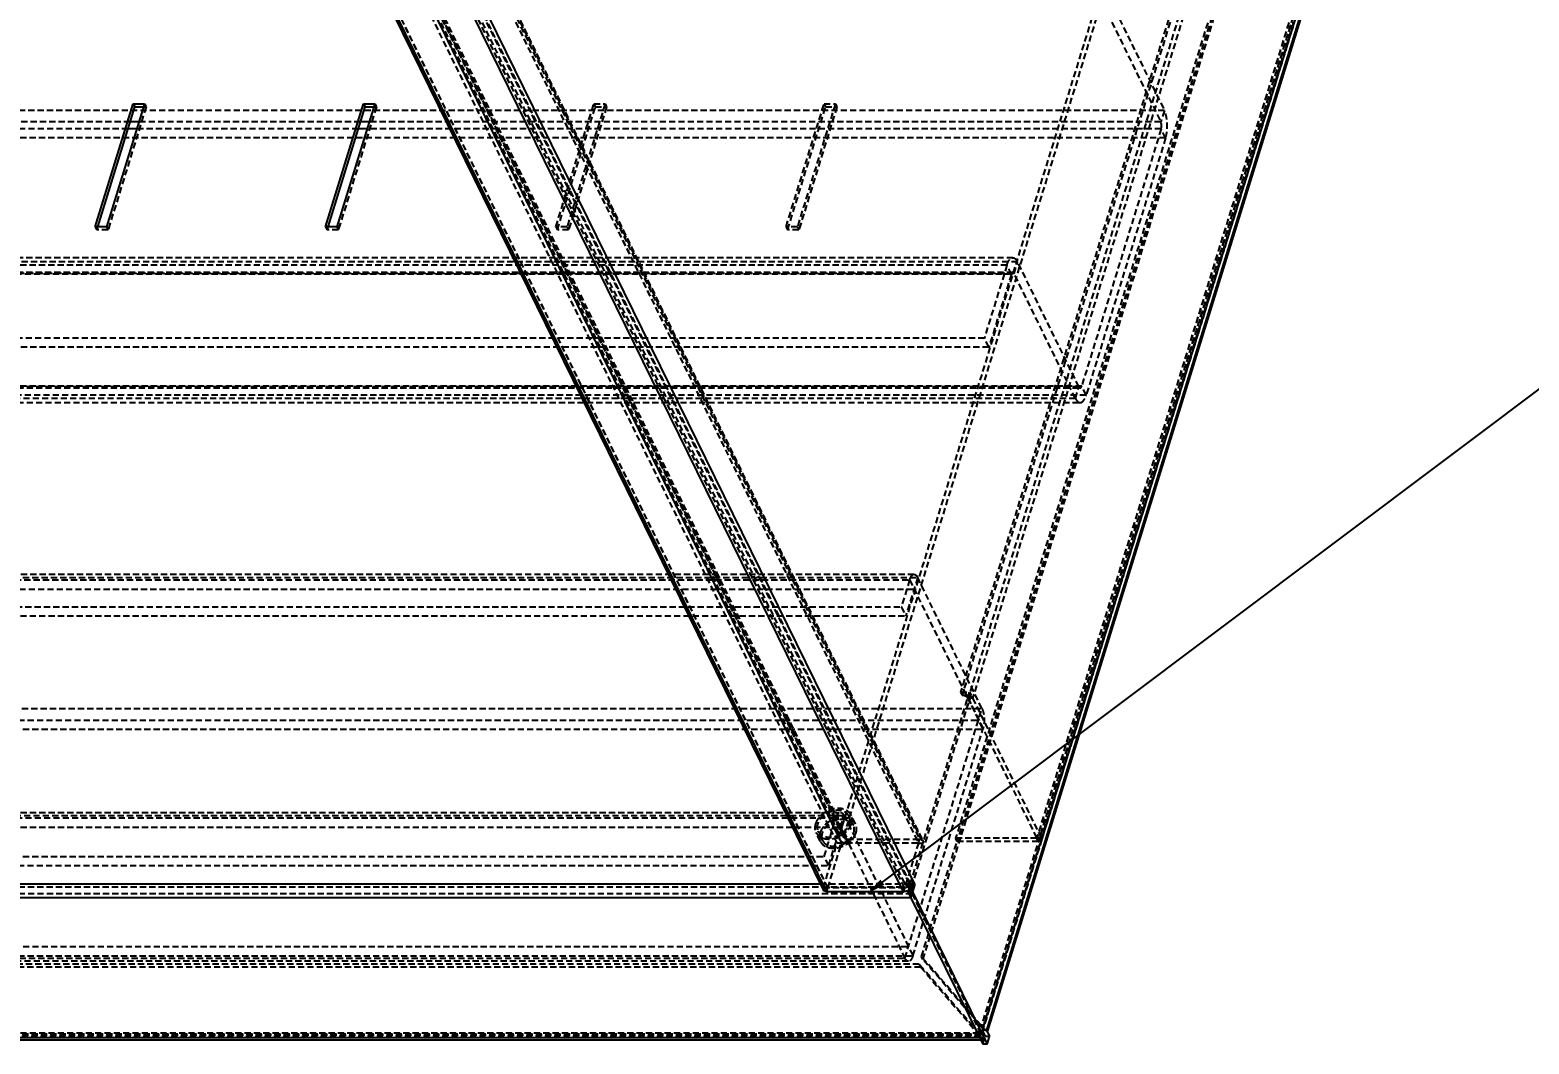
# Model space of a CAD drawing. Header units: millimetres. Extents: x 10653 to 40244, y 19163 to 29561.
# Drawn here: x 20362.8 to 20668.6, y 26783.6 to 26990.5 of the extents above; entities that cross this region are included whole.
import ezdxf
from ezdxf import colors
from ezdxf.entities.mleader import LeaderData, LeaderLine
from ezdxf.math import Vec2, Vec3

# ---------------------------------------------------------------- set-up
doc = ezdxf.new("R2010")
doc.units = ezdxf.units.MM
doc.linetypes.add('HIDDEN', pattern=[1.905, 1.27, -0.635])
doc.layers.add('02___PRT_ALL_AXES', color=7, linetype='Continuous')
doc.layers.add('DEFAULT_2', color=8, linetype='HIDDEN')

msp = doc.modelspace()

# ---------------------------------------------------------------- linework, layer by layer
at = {"color": 3, "linetype": 'Continuous'}
for p, q in [((20524.698, 26815.079), (20363.026, 27144.532)), ((20543.332, 26816.294), (20381.66, 27145.748)), ((20525.371, 26814.728), (20363.698, 27144.181)), ((20541.006, 26814.728), (20379.333, 27144.181)), ((20659.158, 27113.888), (20557.974, 26786.457)), ((20659.074, 27112.803), (20558.195, 26786.36)), ((20376.153, 26950.4), (20383.899, 26975.466)), ((20386.202, 26975.466), (20378.456, 26950.4)), ((20383.899, 26975.466), (20386.202, 26975.466)), ((20423.127, 26950.4), (20430.873, 26975.466)), ((20433.176, 26975.466), (20425.43, 26950.4)), ((20430.873, 26975.466), (20433.176, 26975.466)), ((20378.456, 26950.4), (20376.153, 26950.4)), ((20425.43, 26950.4), (20423.127, 26950.4)), ((20524.102, 26816.294), (20147.276, 26816.294)), ((20541.006, 26814.728), (20525.371, 26814.728)), ((20543.332, 26816.294), (20542.848, 26814.728)), ((20542.848, 26814.728), (20558.1, 26783.647)), ((20542.537, 26813.484), (20129.901, 26813.484)), ((20542.537, 26813.484), (20556.569, 26784.89)), ((20557.974, 26786.457), (20558.584, 26785.214)), ((20556.569, 26784.89), (20143.933, 26784.89)), ((20556.781, 26784.457), (20144.417, 26784.457)), ((20558.1, 26783.647), (20558.584, 26785.214))]:
    msp.add_line(p, q, dxfattribs=at)
at = {"color": 7, "linetype": 'Continuous'}
for p, q in [((20376.65, 26950.4), (20384.204, 26974.845)), ((20383.899, 26975.466), (20384.204, 26974.845)), ((20384.204, 26974.845), (20386.01, 26974.845)), ((20423.624, 26950.4), (20431.179, 26974.845)), ((20430.873, 26975.466), (20431.179, 26974.845)), ((20431.179, 26974.845), (20432.984, 26974.845)), ((20384.629, 26970.377), (20382.824, 26970.377)), ((20385.063, 26971.782), (20383.258, 26971.782)), ((20431.603, 26970.377), (20429.798, 26970.377)), ((20432.038, 26971.782), (20430.232, 26971.782)), ((20541.994, 26814.946), (20541.927, 26814.728)), ((20542.848, 26814.728), (20541.927, 26814.728)), ((20541.927, 26814.728), (20542.537, 26813.484)), ((20556.569, 26784.89), (20557.179, 26783.647)), ((20558.1, 26783.647), (20557.179, 26783.647)), ((20557.992, 26786.42), (20558.007, 26786.417)), ((20558.007, 26786.417), (20558.025, 26786.413))]:
    msp.add_line(p, q, dxfattribs=at)
at = {"color": 3, "linetype": 'Continuous'}
for centre, radius, start, end in [((20541.005, 26816.939), 2.212, 270.00908, 272.61019), ((20540.923, 26817.439), 2.72, 289.31377, 290.11292), ((20540.912, 26817.468), 2.751, 290.11648, 293.20105)]:
    msp.add_arc(centre, radius, start, end, dxfattribs=at)
for points, knots in [([(20525.371, 26814.728), (20525.229, 26814.728), (20524.959, 26814.775), (20524.752, 26814.97), (20524.698, 26815.079)], [0, 0, 0, 0, 0.5363588, 1, 1, 1, 1]), ([(20541.823, 26814.872), (20541.764, 26814.851), (20541.531, 26814.779), (20541.287, 26814.738), (20541.106, 26814.73)], [0, 0, 0, 0, 0.2556831, 1, 1, 1, 1]), ([(20543.332, 26816.294), (20543.241, 26816.001), (20542.865, 26815.439), (20542.31, 26815.074), (20541.996, 26814.94)], [0, 0, 0, 0, 0.4735304, 1, 1, 1, 1]), ([(20557.974, 26786.457), (20557.988, 26786.453), (20558.035, 26786.44), (20558.082, 26786.425), (20558.114, 26786.412)], [0, 0, 0, 0, 0.2917488, 1, 1, 1, 1]), ([(20558.195, 26786.36), (20558.194, 26786.355), (20558.171, 26786.351), (20558.138, 26786.355), (20558.079, 26786.367), (20558.035, 26786.38), (20558.01, 26786.388)], [0, 0, 0, 0, 0.0833077, 0.2734615, 0.579294, 1, 1, 1, 1]), ([(20558.114, 26786.412), (20558.136, 26786.403), (20558.159, 26786.392), (20558.198, 26786.369), (20558.195, 26786.36)], [0, 0, 0, 0, 0.7177589, 1, 1, 1, 1])]:
    msp.add_open_spline(points, degree=3, knots=knots, dxfattribs=at)
at = {"layer": '02___PRT_ALL_AXES', "color": 8, "linetype": 'HIDDEN'}
for p, q in [((20530.805, 26828.272), (20529.89, 26830.137)), ((20524.521, 26825.188), (20523.606, 26827.053))]:
    msp.add_line(p, q, dxfattribs=at)
for points, knots in [([(20529.89, 26830.137), (20529.771, 26830.379), (20529.403, 26830.83), (20528.599, 26831.241), (20527.629, 26831.382), (20526.584, 26831.253), (20525.556, 26830.868), (20524.386, 26830.101), (20523.719, 26829.227), (20523.524, 26828.595)], [0, 0, 0, 0, 0.1024543, 0.2131434, 0.3359286, 0.4695881, 0.609328, 0.7486574, 1, 1, 1, 1]), ([(20530.805, 26828.272), (20530.686, 26828.514), (20530.319, 26828.965), (20529.514, 26829.376), (20528.544, 26829.517), (20527.499, 26829.388), (20526.471, 26829.003), (20525.301, 26828.236), (20524.635, 26827.362), (20524.439, 26826.73)], [0, 0, 0, 0, 0.1024543, 0.2131434, 0.3359286, 0.4695881, 0.609328, 0.7486574, 1, 1, 1, 1]), ([(20529.972, 26828.595), (20530.052, 26828.854), (20530.132, 26829.384), (20530.001, 26829.909), (20529.89, 26830.137)], [0, 0, 0, 0, 0.5174075, 1, 1, 1, 1]), ([(20523.524, 26828.595), (20523.444, 26828.336), (20523.364, 26827.805), (20523.494, 26827.28), (20523.606, 26827.053)], [0, 0, 0, 0, 0.5174075, 1, 1, 1, 1]), ([(20523.606, 26827.053), (20523.724, 26826.811), (20524.092, 26826.36), (20524.897, 26825.949), (20525.867, 26825.808), (20526.912, 26825.937), (20527.94, 26826.322), (20529.11, 26827.089), (20529.776, 26827.963), (20529.972, 26828.595)], [0, 0, 0, 0, 0.1024543, 0.2131434, 0.3359286, 0.4695881, 0.609328, 0.7486574, 1, 1, 1, 1]), ([(20524.439, 26826.73), (20524.359, 26826.471), (20524.279, 26825.941), (20524.409, 26825.415), (20524.521, 26825.188)], [0, 0, 0, 0, 0.5174075, 1, 1, 1, 1]), ([(20524.521, 26825.188), (20524.64, 26824.946), (20525.007, 26824.495), (20525.812, 26824.084), (20526.782, 26823.943), (20527.827, 26824.072), (20528.855, 26824.457), (20530.025, 26825.224), (20530.691, 26826.098), (20530.887, 26826.73)], [0, 0, 0, 0, 0.1024543, 0.2131434, 0.3359286, 0.4695881, 0.609328, 0.7486574, 1, 1, 1, 1]), ([(20530.887, 26826.73), (20530.967, 26826.989), (20531.047, 26827.52), (20530.917, 26828.045), (20530.805, 26828.272)], [0, 0, 0, 0, 0.5174075, 1, 1, 1, 1])]:
    msp.add_open_spline(points, degree=3, knots=knots, dxfattribs=at)
at = {"layer": 'DEFAULT_2', "color": 8, "linetype": 'HIDDEN'}
for p, q in [((20527.501, 26824.676), (20365.829, 27154.129)), ((20366.923, 27154.453), (20527.985, 26826.242)), ((20366.969, 27153.571), (20528.031, 26825.361)), ((20367.867, 27154.012), (20528.929, 26825.802)), ((20368.198, 27153.73), (20528.906, 26826.242)), ((20368.523, 27153.669), (20529.585, 26825.459)), ((20383.245, 27153.669), (20544.307, 26825.459)), ((20383.003, 27152.886), (20544.065, 26824.676)), ((20383.013, 27152.88), (20544.076, 26824.663)), ((20383.911, 27153.321), (20544.973, 26825.111)), ((20383.935, 27152.873), (20544.997, 26824.663)), ((20524.675, 26815.53), (20363.002, 27144.984)), ((20525.596, 26815.519), (20363.924, 27144.973)), ((20525.596, 26815.53), (20363.928, 27144.974)), ((20525.613, 26815.511), (20363.94, 27144.964)), ((20528.422, 26824.676), (20371.247, 27144.964)), ((20372.168, 27144.964), (20529.343, 26824.676)), ((20541.248, 26815.511), (20379.575, 27144.964)), ((20380.355, 27144.269), (20541.417, 26816.059)), ((20380.739, 27145.748), (20542.716, 26815.673)), ((20381.276, 27144.269), (20542.338, 26816.059)), ((20527.985, 26826.242), (20625.295, 27141.14)), ((20528.906, 26826.242), (20626.217, 27141.14)), ((20658.236, 27113.888), (20557.053, 26786.457)), ((20657.136, 27111.699), (20556.921, 26787.402)), ((20657.441, 27111.078), (20557.226, 26786.78)), ((20658.118, 27113.099), (20557.24, 26786.655)), ((20629.407, 27103.775), (20552.672, 26855.461)), ((20629.712, 27103.154), (20552.977, 26854.839)), ((20630.938, 27102.532), (20554.203, 26854.217)), ((20631.859, 27102.532), (20555.124, 26854.217)), ((20545.004, 26800.88), (20636.505, 27096.978)), ((20628.391, 27073.938), (20551.656, 26825.623)), ((20644.947, 27073.938), (20568.212, 26825.623)), ((20644.962, 27073.953), (20568.228, 26825.631)), ((20645.883, 27073.953), (20569.148, 26825.639)), ((20628.696, 27073.316), (20551.961, 26825.002)), ((20645.252, 27073.316), (20568.517, 26825.002)), ((20645.919, 27073.651), (20569.184, 26825.336)), ((20581.745, 26999.618), (20594.252, 26974.132)), ((20581.019, 26997.268), (20593.525, 26971.782)), ((20594.252, 26974.132), (20221.222, 26974.132)), ((20386.507, 26974.845), (20378.761, 26949.778)), ((20386.01, 26974.845), (20386.507, 26974.845)), ((20386.202, 26975.466), (20386.507, 26974.845)), ((20433.481, 26974.845), (20425.735, 26949.778)), ((20432.984, 26974.845), (20433.481, 26974.845)), ((20433.176, 26975.466), (20433.481, 26974.845)), ((20470.101, 26950.4), (20477.848, 26975.466)), ((20470.407, 26949.778), (20478.153, 26974.845)), ((20480.15, 26975.466), (20472.404, 26950.4)), ((20480.455, 26974.845), (20472.709, 26949.778)), ((20477.848, 26975.466), (20480.15, 26975.466)), ((20477.848, 26975.466), (20478.153, 26974.845)), ((20478.153, 26974.845), (20480.455, 26974.845)), ((20480.15, 26975.466), (20480.455, 26974.845)), ((20517.076, 26950.4), (20524.822, 26975.466)), ((20517.381, 26949.778), (20525.127, 26974.845)), ((20527.124, 26975.466), (20519.378, 26950.4)), ((20527.429, 26974.845), (20519.683, 26949.778)), ((20524.822, 26975.466), (20527.124, 26975.466)), ((20524.822, 26975.466), (20525.127, 26974.845)), ((20525.127, 26974.845), (20527.429, 26974.845)), ((20527.124, 26975.466), (20527.429, 26974.845)), ((20594.252, 26974.132), (20593.525, 26971.782)), ((20382.824, 26970.377), (20337.655, 26970.377)), ((20383.258, 26971.782), (20338.089, 26971.782)), ((20429.798, 26970.377), (20384.629, 26970.377)), ((20430.232, 26971.782), (20385.063, 26971.782)), ((20593.588, 26970.377), (20431.603, 26970.377)), ((20593.525, 26971.782), (20432.038, 26971.782)), ((20593.588, 26970.377), (20577.37, 26917.894)), ((20594.504, 26968.512), (20593.588, 26970.377)), ((20594.504, 26968.512), (20221.474, 26968.512)), ((20594.504, 26968.512), (20578.285, 26916.029)), ((20376.153, 26950.4), (20376.458, 26949.778)), ((20376.458, 26949.778), (20376.65, 26950.4)), ((20378.761, 26949.778), (20376.458, 26949.778)), ((20378.456, 26950.4), (20378.761, 26949.778)), ((20423.127, 26950.4), (20423.432, 26949.778)), ((20423.432, 26949.778), (20423.624, 26950.4)), ((20425.735, 26949.778), (20423.432, 26949.778)), ((20425.43, 26950.4), (20425.735, 26949.778)), ((20472.404, 26950.4), (20470.101, 26950.4)), ((20470.101, 26950.4), (20470.407, 26949.778)), ((20472.709, 26949.778), (20470.407, 26949.778)), ((20472.404, 26950.4), (20472.709, 26949.778)), ((20519.378, 26950.4), (20517.076, 26950.4)), ((20517.076, 26950.4), (20517.381, 26949.778)), ((20519.683, 26949.778), (20517.381, 26949.778)), ((20519.378, 26950.4), (20519.683, 26949.778)), ((20562.128, 26942.572), (20189.098, 26942.572)), ((20563.348, 26944.085), (20190.318, 26944.085)), ((20564.316, 26943.218), (20191.286, 26943.218)), ((20562.128, 26942.572), (20557.528, 26927.688)), ((20563.043, 26940.707), (20562.128, 26942.572)), ((20563.59, 26940.868), (20564.316, 26943.218)), ((20576.823, 26917.732), (20564.316, 26943.218)), ((20563.043, 26940.707), (20190.013, 26940.707)), ((20563.348, 26941.085), (20190.318, 26941.085)), ((20563.59, 26940.868), (20190.56, 26940.868)), ((20563.043, 26940.707), (20558.444, 26925.824)), ((20576.097, 26915.382), (20563.59, 26940.868)), ((20557.528, 26927.688), (20184.499, 26927.688)), ((20558.444, 26925.824), (20557.528, 26927.688)), ((20558.444, 26925.824), (20185.414, 26925.824)), ((20576.097, 26915.382), (20203.067, 26915.382)), ((20576.823, 26917.732), (20203.793, 26917.732)), ((20204.035, 26917.516), (20577.065, 26917.516)), ((20577.37, 26917.894), (20204.34, 26917.894)), ((20578.285, 26916.029), (20205.255, 26916.029)), ((20576.097, 26915.382), (20576.823, 26917.732)), ((20578.285, 26916.029), (20577.37, 26917.894)), ((20204.035, 26914.516), (20577.065, 26914.516)), ((20169.249, 26878.339), (20542.278, 26878.339)), ((20543.193, 26879.474), (20170.164, 26879.474)), ((20170.89, 26878.824), (20543.92, 26878.824)), ((20542.278, 26878.339), (20540.584, 26872.855)), ((20543.92, 26878.824), (20541.499, 26870.991)), ((20542.278, 26878.339), (20557.225, 26847.88)), ((20557.036, 26852.095), (20543.92, 26878.824)), ((20170.164, 26876.474), (20543.193, 26876.474)), ((20167.554, 26872.855), (20540.584, 26872.855)), ((20540.584, 26872.855), (20541.499, 26870.991)), ((20168.469, 26870.991), (20541.499, 26870.991)), ((20542.411, 26816.294), (20554.514, 26855.461)), ((20542.716, 26815.673), (20554.819, 26854.839)), ((20552.672, 26855.461), (20554.514, 26855.461)), ((20552.672, 26855.461), (20552.977, 26854.839)), ((20552.977, 26854.839), (20554.819, 26854.839)), ((20555.088, 26854.285), (20554.185, 26854.251)), ((20555.124, 26854.217), (20554.203, 26854.217)), ((20554.203, 26854.217), (20568.227, 26825.639)), ((20554.514, 26855.461), (20554.819, 26854.839)), ((20555.124, 26854.217), (20569.148, 26825.639)), ((20184.007, 26852.095), (20557.036, 26852.095)), ((20541.302, 26801.178), (20557.036, 26852.095)), ((20183.28, 26849.745), (20556.31, 26849.745)), ((20184.196, 26847.88), (20557.225, 26847.88)), ((20542.943, 26801.664), (20557.225, 26847.88)), ((20154.24, 26829.773), (20527.27, 26829.773)), ((20155.156, 26830.908), (20528.185, 26830.908)), ((20155.882, 26830.258), (20528.911, 26830.258)), ((20524.849, 26821.939), (20527.27, 26829.773)), ((20528.185, 26827.908), (20527.27, 26829.773)), ((20528.185, 26827.908), (20528.911, 26830.258)), ((20528.911, 26830.258), (20542.943, 26801.664)), ((20531.254, 26828.492), (20530.339, 26830.357)), ((20155.156, 26827.908), (20528.185, 26827.908)), ((20524.072, 26824.968), (20523.157, 26826.833)), ((20525.765, 26820.074), (20528.185, 26827.908)), ((20527.985, 26826.242), (20528.906, 26826.242)), ((20528.185, 26827.908), (20541.302, 26801.178)), ((20524.675, 26815.53), (20527.501, 26824.676)), ((20525.596, 26815.53), (20528.422, 26824.676)), ((20527.501, 26824.676), (20528.422, 26824.676)), ((20529.343, 26824.676), (20529.585, 26825.459)), ((20529.343, 26824.676), (20544.065, 26824.676)), ((20529.585, 26825.459), (20544.307, 26825.459)), ((20544.076, 26824.663), (20541.417, 26816.059)), ((20544.065, 26824.676), (20544.307, 26825.459)), ((20544.076, 26824.663), (20544.997, 26824.663)), ((20544.699, 26801.502), (20551.961, 26825.002)), ((20568.212, 26825.623), (20551.656, 26825.623)), ((20551.961, 26825.002), (20551.656, 26825.623)), ((20568.517, 26825.002), (20551.961, 26825.002)), ((20568.517, 26825.002), (20568.212, 26825.623)), ((20569.148, 26825.639), (20568.227, 26825.639)), ((20151.82, 26821.939), (20524.849, 26821.939)), ((20525.765, 26820.074), (20524.849, 26821.939)), ((20152.735, 26820.074), (20525.765, 26820.074)), ((20542.716, 26815.673), (20130.08, 26815.673)), ((20542.779, 26814.268), (20130.143, 26814.268)), ((20542.411, 26816.294), (20524.102, 26816.294)), ((20524.675, 26815.53), (20525.596, 26815.53)), ((20525.371, 26814.728), (20525.613, 26815.511)), ((20541.248, 26815.511), (20525.613, 26815.511)), ((20541.006, 26814.728), (20541.248, 26815.511)), ((20541.106, 26814.73), (20541.298, 26815.512)), ((20541.417, 26816.059), (20542.338, 26816.059)), ((20542.411, 26816.294), (20541.994, 26814.946)), ((20543.332, 26816.294), (20542.411, 26816.294)), ((20542.537, 26813.484), (20542.779, 26814.268)), ((20542.779, 26814.268), (20557.339, 26784.597)), ((20168.999, 26803.528), (20542.028, 26803.528)), ((20544.215, 26799.935), (20166.58, 26799.935)), ((20544.52, 26799.314), (20166.885, 26799.314)), ((20168.272, 26801.178), (20541.302, 26801.178)), ((20542.028, 26800.528), (20168.999, 26800.528)), ((20169.914, 26801.664), (20542.943, 26801.664)), ((20556.437, 26785.835), (20544.215, 26799.935)), ((20544.215, 26799.935), (20544.52, 26799.314)), ((20544.52, 26799.314), (20556.742, 26785.214)), ((20556.921, 26787.402), (20544.699, 26801.502)), ((20545.004, 26800.88), (20544.699, 26801.502)), ((20557.226, 26786.78), (20545.004, 26800.88)), ((20557.226, 26786.78), (20556.921, 26787.402)), ((20556.932, 26787.384), (20556.921, 26787.402)), ((20556.953, 26787.349), (20556.932, 26787.384)), ((20556.972, 26787.319), (20556.953, 26787.349)), ((20557.307, 26786.729), (20556.953, 26787.349)), ((20557.974, 26786.457), (20557.053, 26786.457)), ((20557.053, 26786.457), (20557.663, 26785.214)), ((20556.811, 26785.674), (20144.175, 26785.674)), ((20556.852, 26785.457), (20144.417, 26785.457)), ((20556.437, 26785.835), (20144.722, 26785.835)), ((20556.742, 26785.214), (20145.949, 26785.214)), ((20556.569, 26784.89), (20556.811, 26785.674)), ((20557.053, 26784.457), (20556.781, 26784.457)), ((20557.179, 26783.647), (20557.663, 26785.214)), ((20558.584, 26785.214), (20557.663, 26785.214))]:
    msp.add_line(p, q, dxfattribs=at)
for points in [[(20558.025, 26786.413), (20558.026, 26786.412), (20557.992, 26786.425), (20557.91, 26786.462), (20557.787, 26786.528), (20557.634, 26786.627), (20557.461, 26786.76), (20557.281, 26786.926), (20557.108, 26787.124), (20556.972, 26787.319)], [(20557.61, 26786.457), (20557.641, 26786.457), (20557.811, 26786.448), (20557.935, 26786.432), (20557.992, 26786.42)]]:
    msp.add_lwpolyline(points, dxfattribs=at)
for centre, radius, start, end in [((20553.657, 26853.949), 0.608, 26.16763, 29.76604), ((20554.032, 26853.681), 1.217, 26.16763, 29.76604), ((20541.247, 26816.617), 1.106, 270.00908, 272.61019), ((20559.789, 26790.723), 4.702, 236.96763, 237.22054), ((20559.777, 26790.703), 4.679, 237.22063, 237.36516), ((20559.745, 26790.654), 4.621, 237.36376, 238.15672), ((20558.851, 26788.889), 2.64, 246.74381, 248.27706), ((20558.678, 26788.45), 2.169, 248.24233, 250.64292), ((20558.518, 26787.995), 1.686, 250.66105, 252.4655)]:
    msp.add_arc(centre, radius, start, end, dxfattribs=at)
for major_axis, end_param in [((-0.735, 0.996), -2.5587283), ((-1.47, 1.992), -3.6059259)]:
    msp.add_ellipse((20556.132, 26786.457), major_axis=major_axis, ratio=0.1195161, start_param=-4.1295247, end_param=end_param, dxfattribs=at)
for points, knots in [([(20594.504, 26968.512), (20594.643, 26968.963), (20594.824, 26969.944), (20594.869, 26971.438), (20594.701, 26972.868), (20594.436, 26973.757), (20594.252, 26974.132)], [0, 0, 0, 0, 0.2474032, 0.5193384, 0.7809941, 1, 1, 1, 1]), ([(20593.588, 26970.377), (20593.661, 26970.613), (20593.693, 26970.993), (20593.638, 26971.466), (20593.571, 26971.688), (20593.525, 26971.782)], [0, 0, 0, 0, 0.5184846, 0.780605, 1, 1, 1, 1]), ([(20562.128, 26942.572), (20562.195, 26942.789), (20562.341, 26943.18), (20562.628, 26943.668), (20562.958, 26943.996), (20563.227, 26944.085), (20563.348, 26944.085)], [0, 0, 0, 0, 0.3326928, 0.6070931, 0.8236235, 1, 1, 1, 1]), ([(20563.348, 26944.085), (20563.437, 26944.085), (20563.627, 26944.041), (20563.886, 26943.859), (20564.122, 26943.578), (20564.253, 26943.347), (20564.316, 26943.218)], [0, 0, 0, 0, 0.1954528, 0.4178854, 0.6841352, 1, 1, 1, 1]), ([(20563.043, 26940.707), (20563.06, 26940.761), (20563.097, 26940.859), (20563.179, 26941.004), (20563.283, 26941.085), (20563.348, 26941.085)], [0, 0, 0, 0, 0.3358371, 0.6132414, 1, 1, 1, 1]), ([(20563.348, 26941.085), (20563.37, 26941.085), (20563.483, 26941.058), (20563.55, 26940.949), (20563.59, 26940.868)], [0, 0, 0, 0, 0.1980747, 1, 1, 1, 1]), ([(20576.097, 26915.382), (20576.16, 26915.254), (20576.291, 26915.023), (20576.527, 26914.742), (20576.785, 26914.56), (20576.976, 26914.516), (20577.065, 26914.516)], [0, 0, 0, 0, 0.3158648, 0.5821146, 0.8045472, 1, 1, 1, 1]), ([(20576.823, 26917.732), (20576.839, 26917.7), (20576.891, 26917.606), (20576.99, 26917.516), (20577.065, 26917.516)], [0, 0, 0, 0, 0.3232615, 1, 1, 1, 1]), ([(20577.065, 26917.516), (20577.13, 26917.516), (20577.234, 26917.597), (20577.316, 26917.742), (20577.353, 26917.84), (20577.37, 26917.894)], [0, 0, 0, 0, 0.3868705, 0.6639992, 1, 1, 1, 1]), ([(20577.065, 26914.516), (20577.186, 26914.516), (20577.455, 26914.605), (20577.785, 26914.933), (20578.072, 26915.421), (20578.218, 26915.812), (20578.285, 26916.029)], [0, 0, 0, 0, 0.1763765, 0.3929069, 0.6673072, 1, 1, 1, 1]), ([(20542.278, 26878.339), (20542.329, 26878.502), (20542.438, 26878.795), (20542.653, 26879.161), (20542.901, 26879.407), (20543.103, 26879.474), (20543.193, 26879.474)], [0, 0, 0, 0, 0.3326352, 0.6071132, 0.8236103, 1, 1, 1, 1]), ([(20543.193, 26879.474), (20543.26, 26879.474), (20543.403, 26879.441), (20543.597, 26879.305), (20543.774, 26879.093), (20543.872, 26878.92), (20543.92, 26878.824)], [0, 0, 0, 0, 0.1954233, 0.4178589, 0.6842395, 1, 1, 1, 1]), ([(20552.672, 26855.461), (20552.915, 26855.461), (20553.411, 26855.396), (20554.103, 26855.151), (20554.689, 26854.786), (20554.989, 26854.458), (20555.088, 26854.285)], [0, 0, 0, 0, 0.2622127, 0.5322652, 0.7848049, 1, 1, 1, 1]), ([(20552.977, 26854.839), (20553.223, 26854.839), (20553.591, 26854.747), (20553.985, 26854.502), (20554.136, 26854.338), (20554.185, 26854.251)], [0, 0, 0, 0, 0.5307444, 0.7841052, 1, 1, 1, 1]), ([(20557.036, 26852.095), (20557.174, 26851.813), (20557.374, 26851.147), (20557.5, 26850.074), (20557.466, 26848.954), (20557.33, 26848.218), (20557.225, 26847.88)], [0, 0, 0, 0, 0.2190181, 0.4806612, 0.7525838, 1, 1, 1, 1]), ([(20530.432, 26828.595), (20530.452, 26828.696), (20530.481, 26828.849), (20530.515, 26829.026), (20530.533, 26829.115), (20530.542, 26829.165), (20530.553, 26829.204), (20530.548, 26829.24), (20530.546, 26829.289), (20530.542, 26829.374), (20530.537, 26829.496), (20530.531, 26829.618), (20530.527, 26829.704), (20530.524, 26829.752), (20530.526, 26829.79), (20530.512, 26829.822), (20530.499, 26829.868), (20530.473, 26829.946), (20530.438, 26830.059), (20530.402, 26830.171), (20530.378, 26830.25), (20530.362, 26830.295), (20530.355, 26830.33), (20530.332, 26830.359), (20530.307, 26830.399), (20530.26, 26830.469), (20530.195, 26830.57), (20530.129, 26830.67), (20530.084, 26830.74), (20530.057, 26830.78), (20530.04, 26830.812), (20530.01, 26830.834), (20529.974, 26830.867), (20529.91, 26830.923), (20529.82, 26831.005), (20529.729, 26831.085), (20529.666, 26831.142), (20529.629, 26831.174), (20529.604, 26831.2), (20529.567, 26831.216), (20529.523, 26831.241), (20529.443, 26831.283), (20529.33, 26831.343), (20529.216, 26831.403), (20529.137, 26831.446), (20529.091, 26831.469), (20529.059, 26831.49), (20529.018, 26831.498), (20528.966, 26831.514), (20528.873, 26831.54), (20528.742, 26831.577), (20528.61, 26831.614), (20528.518, 26831.641), (20528.464, 26831.655), (20528.427, 26831.668), (20528.381, 26831.67), (20528.322, 26831.676), (20528.218, 26831.684), (20528.071, 26831.697), (20527.923, 26831.711), (20527.805, 26831.719), (20527.717, 26831.733), (20527.624, 26831.72), (20527.502, 26831.711), (20527.349, 26831.698), (20527.196, 26831.687), (20527.074, 26831.675), (20526.982, 26831.673), (20526.889, 26831.645), (20526.765, 26831.618), (20526.611, 26831.58), (20526.456, 26831.544), (20526.332, 26831.513), (20526.238, 26831.496), (20526.149, 26831.455), (20526.028, 26831.409), (20525.877, 26831.348), (20525.726, 26831.289), (20525.606, 26831.24), (20525.514, 26831.209), (20525.43, 26831.154), (20525.315, 26831.09), (20525.172, 26831.007), (20525.028, 26830.926), (20524.914, 26830.859), (20524.824, 26830.813), (20524.753, 26830.751), (20524.651, 26830.673), (20524.527, 26830.574), (20524.4, 26830.476), (20524.301, 26830.396), (20524.222, 26830.34), (20524.163, 26830.27), (20524.077, 26830.181), (20523.972, 26830.068), (20523.866, 26829.956), (20523.783, 26829.866), (20523.715, 26829.801), (20523.671, 26829.725), (20523.604, 26829.629), (20523.523, 26829.507), (20523.442, 26829.385), (20523.384, 26829.3), (20523.353, 26829.251), (20523.325, 26829.215), (20523.312, 26829.175), (20523.289, 26829.124), (20523.251, 26829.034), (20523.173, 26828.853), (20523.108, 26828.698), (20523.064, 26828.595)], [0, 0, 0, 0, 0.03125, 0.046875, 0.0546875, 0.0585938, 0.0625, 0.0664062, 0.0703125, 0.078125, 0.09375, 0.109375, 0.1171875, 0.1210938, 0.125, 0.1289062, 0.1328125, 0.140625, 0.15625, 0.171875, 0.1796875, 0.1835938, 0.1875, 0.1914062, 0.1953125, 0.203125, 0.21875, 0.234375, 0.2421875, 0.2460938, 0.25, 0.2539062, 0.2578125, 0.265625, 0.28125, 0.296875, 0.3046875, 0.3085938, 0.3125, 0.3164062, 0.3203125, 0.328125, 0.34375, 0.359375, 0.3671875, 0.3710938, 0.375, 0.3789062, 0.3828125, 0.390625, 0.40625, 0.421875, 0.4296875, 0.4335938, 0.4375, 0.4414062, 0.4453125, 0.453125, 0.46875, 0.484375, 0.4921875, 0.5, 0.5078125, 0.515625, 0.53125, 0.546875, 0.5546875, 0.5625, 0.5703125, 0.578125, 0.59375, 0.609375, 0.6171875, 0.625, 0.6328125, 0.640625, 0.65625, 0.671875, 0.6796875, 0.6875, 0.6953125, 0.703125, 0.71875, 0.734375, 0.7421875, 0.75, 0.7578125, 0.765625, 0.78125, 0.796875, 0.8046875, 0.8125, 0.8203125, 0.828125, 0.84375, 0.859375, 0.8671875, 0.875, 0.8828125, 0.890625, 0.90625, 0.921875, 0.9296875, 0.9335938, 0.9375, 0.9414062, 0.9453125, 0.953125, 0.96875, 1, 1, 1, 1]), ([(20531.347, 26826.73), (20531.367, 26826.831), (20531.397, 26826.984), (20531.43, 26827.161), (20531.448, 26827.25), (20531.457, 26827.301), (20531.468, 26827.339), (20531.463, 26827.375), (20531.462, 26827.424), (20531.457, 26827.509), (20531.452, 26827.631), (20531.446, 26827.753), (20531.443, 26827.839), (20531.439, 26827.887), (20531.441, 26827.925), (20531.427, 26827.958), (20531.414, 26828.003), (20531.388, 26828.081), (20531.353, 26828.194), (20531.317, 26828.306), (20531.293, 26828.385), (20531.278, 26828.43), (20531.27, 26828.465), (20531.247, 26828.494), (20531.222, 26828.534), (20531.175, 26828.604), (20531.11, 26828.705), (20531.044, 26828.805), (20530.999, 26828.876), (20530.972, 26828.915), (20530.955, 26828.947), (20530.925, 26828.969), (20530.89, 26829.002), (20530.826, 26829.059), (20530.735, 26829.14), (20530.644, 26829.22), (20530.581, 26829.277), (20530.544, 26829.309), (20530.519, 26829.336), (20530.483, 26829.351), (20530.438, 26829.376), (20530.358, 26829.418), (20530.245, 26829.478), (20530.131, 26829.538), (20530.052, 26829.581), (20530.006, 26829.604), (20529.974, 26829.625), (20529.933, 26829.633), (20529.881, 26829.649), (20529.788, 26829.675), (20529.657, 26829.712), (20529.525, 26829.749), (20529.433, 26829.776), (20529.38, 26829.79), (20529.342, 26829.804), (20529.296, 26829.805), (20529.237, 26829.811), (20529.133, 26829.819), (20528.986, 26829.832), (20528.838, 26829.846), (20528.72, 26829.854), (20528.632, 26829.868), (20528.539, 26829.855), (20528.417, 26829.847), (20528.264, 26829.833), (20528.111, 26829.822), (20527.989, 26829.81), (20527.898, 26829.808), (20527.804, 26829.78), (20527.681, 26829.753), (20527.526, 26829.715), (20527.371, 26829.679), (20527.247, 26829.648), (20527.154, 26829.631), (20527.064, 26829.59), (20526.943, 26829.544), (20526.793, 26829.483), (20526.642, 26829.424), (20526.521, 26829.375), (20526.429, 26829.344), (20526.345, 26829.29), (20526.23, 26829.225), (20526.087, 26829.142), (20525.943, 26829.061), (20525.829, 26828.994), (20525.739, 26828.948), (20525.668, 26828.886), (20525.566, 26828.808), (20525.442, 26828.709), (20525.315, 26828.611), (20525.216, 26828.532), (20525.137, 26828.475), (20525.078, 26828.405), (20524.992, 26828.316), (20524.887, 26828.203), (20524.781, 26828.092), (20524.698, 26828.001), (20524.63, 26827.936), (20524.586, 26827.861), (20524.519, 26827.764), (20524.438, 26827.642), (20524.357, 26827.52), (20524.3, 26827.435), (20524.268, 26827.386), (20524.241, 26827.35), (20524.227, 26827.311), (20524.204, 26827.259), (20524.166, 26827.169), (20524.089, 26826.988), (20524.023, 26826.833), (20523.979, 26826.73)], [0, 0, 0, 0, 0.03125, 0.046875, 0.0546875, 0.0585938, 0.0625, 0.0664062, 0.0703125, 0.078125, 0.09375, 0.109375, 0.1171875, 0.1210938, 0.125, 0.1289062, 0.1328125, 0.140625, 0.15625, 0.171875, 0.1796875, 0.1835938, 0.1875, 0.1914062, 0.1953125, 0.203125, 0.21875, 0.234375, 0.2421875, 0.2460938, 0.25, 0.2539062, 0.2578125, 0.265625, 0.28125, 0.296875, 0.3046875, 0.3085938, 0.3125, 0.3164062, 0.3203125, 0.328125, 0.34375, 0.359375, 0.3671875, 0.3710938, 0.375, 0.3789062, 0.3828125, 0.390625, 0.40625, 0.421875, 0.4296875, 0.4335938, 0.4375, 0.4414062, 0.4453125, 0.453125, 0.46875, 0.484375, 0.4921875, 0.5, 0.5078125, 0.515625, 0.53125, 0.546875, 0.5546875, 0.5625, 0.5703125, 0.578125, 0.59375, 0.609375, 0.6171875, 0.625, 0.6328125, 0.640625, 0.65625, 0.671875, 0.6796875, 0.6875, 0.6953125, 0.703125, 0.71875, 0.734375, 0.7421875, 0.75, 0.7578125, 0.765625, 0.78125, 0.796875, 0.8046875, 0.8125, 0.8203125, 0.828125, 0.84375, 0.859375, 0.8671875, 0.875, 0.8828125, 0.890625, 0.90625, 0.921875, 0.9296875, 0.9335938, 0.9375, 0.9414062, 0.9453125, 0.953125, 0.96875, 1, 1, 1, 1]), ([(20527.27, 26829.773), (20527.32, 26829.935), (20527.431, 26830.228), (20527.646, 26830.595), (20527.894, 26830.843), (20528.097, 26830.909), (20528.188, 26830.908)], [0, 0, 0, 0, 0.3310785, 0.6067875, 0.8237557, 1, 1, 1, 1]), ([(20528.188, 26830.908), (20528.254, 26830.908), (20528.44, 26830.862), (20528.702, 26830.63), (20528.844, 26830.395), (20528.911, 26830.258)], [0, 0, 0, 0, 0.1961845, 0.5470633, 1, 1, 1, 1]), ([(20523.064, 26828.595), (20523.044, 26828.493), (20523.014, 26828.341), (20522.98, 26828.164), (20522.963, 26828.075), (20522.954, 26828.024), (20522.943, 26827.986), (20522.948, 26827.95), (20522.949, 26827.901), (20522.954, 26827.816), (20522.959, 26827.694), (20522.965, 26827.572), (20522.968, 26827.486), (20522.972, 26827.438), (20522.97, 26827.4), (20522.984, 26827.367), (20522.997, 26827.322), (20523.023, 26827.243), (20523.058, 26827.131), (20523.094, 26827.019), (20523.118, 26826.94), (20523.133, 26826.895), (20523.141, 26826.86), (20523.164, 26826.831), (20523.189, 26826.791), (20523.235, 26826.721), (20523.301, 26826.62), (20523.367, 26826.52), (20523.412, 26826.449), (20523.439, 26826.41), (20523.456, 26826.378), (20523.486, 26826.355), (20523.521, 26826.322), (20523.585, 26826.266), (20523.676, 26826.185), (20523.767, 26826.105), (20523.83, 26826.047), (20523.867, 26826.016), (20523.892, 26825.989), (20523.928, 26825.974), (20523.973, 26825.949), (20524.053, 26825.907), (20524.166, 26825.847), (20524.28, 26825.787), (20524.359, 26825.744), (20524.405, 26825.721), (20524.437, 26825.7), (20524.478, 26825.692), (20524.53, 26825.676), (20524.623, 26825.65), (20524.754, 26825.613), (20524.886, 26825.576), (20524.978, 26825.549), (20525.031, 26825.535), (20525.069, 26825.521), (20525.115, 26825.52), (20525.174, 26825.514), (20525.277, 26825.506), (20525.425, 26825.493), (20525.573, 26825.479), (20525.691, 26825.47), (20525.779, 26825.457), (20525.872, 26825.47), (20525.994, 26825.478), (20526.147, 26825.492), (20526.3, 26825.503), (20526.422, 26825.515), (20526.513, 26825.517), (20526.607, 26825.544), (20526.73, 26825.572), (20526.885, 26825.61), (20527.04, 26825.646), (20527.164, 26825.677), (20527.257, 26825.694), (20527.347, 26825.735), (20527.468, 26825.781), (20527.618, 26825.842), (20527.769, 26825.901), (20527.889, 26825.95), (20527.982, 26825.981), (20528.066, 26826.035), (20528.181, 26826.099), (20528.324, 26826.183), (20528.468, 26826.264), (20528.582, 26826.331), (20528.671, 26826.376), (20528.743, 26826.439), (20528.845, 26826.517), (20528.969, 26826.616), (20529.096, 26826.714), (20529.195, 26826.793), (20529.274, 26826.849), (20529.333, 26826.92), (20529.419, 26827.009), (20529.524, 26827.122), (20529.63, 26827.233), (20529.713, 26827.324), (20529.781, 26827.389), (20529.825, 26827.464), (20529.892, 26827.561), (20529.972, 26827.683), (20530.054, 26827.805), (20530.111, 26827.89), (20530.143, 26827.939), (20530.17, 26827.975), (20530.184, 26828.014), (20530.207, 26828.066), (20530.245, 26828.156), (20530.322, 26828.337), (20530.388, 26828.492), (20530.432, 26828.595)], [0, 0, 0, 0, 0.03125, 0.046875, 0.0546875, 0.0585938, 0.0625, 0.0664062, 0.0703125, 0.078125, 0.09375, 0.109375, 0.1171875, 0.1210938, 0.125, 0.1289062, 0.1328125, 0.140625, 0.15625, 0.171875, 0.1796875, 0.1835938, 0.1875, 0.1914062, 0.1953125, 0.203125, 0.21875, 0.234375, 0.2421875, 0.2460938, 0.25, 0.2539062, 0.2578125, 0.265625, 0.28125, 0.296875, 0.3046875, 0.3085938, 0.3125, 0.3164062, 0.3203125, 0.328125, 0.34375, 0.359375, 0.3671875, 0.3710938, 0.375, 0.3789062, 0.3828125, 0.390625, 0.40625, 0.421875, 0.4296875, 0.4335938, 0.4375, 0.4414062, 0.4453125, 0.453125, 0.46875, 0.484375, 0.4921875, 0.5, 0.5078125, 0.515625, 0.53125, 0.546875, 0.5546875, 0.5625, 0.5703125, 0.578125, 0.59375, 0.609375, 0.6171875, 0.625, 0.6328125, 0.640625, 0.65625, 0.671875, 0.6796875, 0.6875, 0.6953125, 0.703125, 0.71875, 0.734375, 0.7421875, 0.75, 0.7578125, 0.765625, 0.78125, 0.796875, 0.8046875, 0.8125, 0.8203125, 0.828125, 0.84375, 0.859375, 0.8671875, 0.875, 0.8828125, 0.890625, 0.90625, 0.921875, 0.9296875, 0.9335938, 0.9375, 0.9414062, 0.9453125, 0.953125, 0.96875, 1, 1, 1, 1]), ([(20523.979, 26826.73), (20523.959, 26826.629), (20523.929, 26826.476), (20523.896, 26826.299), (20523.878, 26826.21), (20523.869, 26826.16), (20523.858, 26826.121), (20523.863, 26826.085), (20523.864, 26826.036), (20523.869, 26825.951), (20523.874, 26825.829), (20523.88, 26825.707), (20523.883, 26825.621), (20523.887, 26825.573), (20523.885, 26825.535), (20523.899, 26825.503), (20523.912, 26825.457), (20523.938, 26825.379), (20523.973, 26825.266), (20524.009, 26825.154), (20524.033, 26825.075), (20524.049, 26825.03), (20524.056, 26824.995), (20524.079, 26824.966), (20524.104, 26824.926), (20524.151, 26824.856), (20524.216, 26824.755), (20524.282, 26824.655), (20524.327, 26824.584), (20524.354, 26824.545), (20524.371, 26824.513), (20524.401, 26824.491), (20524.436, 26824.458), (20524.501, 26824.401), (20524.591, 26824.32), (20524.682, 26824.24), (20524.745, 26824.183), (20524.782, 26824.151), (20524.807, 26824.125), (20524.843, 26824.109), (20524.888, 26824.084), (20524.968, 26824.042), (20525.081, 26823.982), (20525.195, 26823.922), (20525.274, 26823.879), (20525.32, 26823.856), (20525.352, 26823.835), (20525.393, 26823.827), (20525.445, 26823.811), (20525.538, 26823.785), (20525.669, 26823.748), (20525.801, 26823.711), (20525.893, 26823.684), (20525.946, 26823.67), (20525.984, 26823.656), (20526.03, 26823.655), (20526.089, 26823.649), (20526.193, 26823.641), (20526.34, 26823.628), (20526.488, 26823.614), (20526.606, 26823.606), (20526.694, 26823.592), (20526.787, 26823.605), (20526.909, 26823.613), (20527.062, 26823.627), (20527.215, 26823.638), (20527.337, 26823.65), (20527.428, 26823.652), (20527.522, 26823.68), (20527.645, 26823.707), (20527.8, 26823.745), (20527.955, 26823.781), (20528.079, 26823.812), (20528.172, 26823.829), (20528.262, 26823.87), (20528.383, 26823.916), (20528.533, 26823.977), (20528.685, 26824.036), (20528.805, 26824.085), (20528.897, 26824.116), (20528.981, 26824.171), (20529.096, 26824.235), (20529.239, 26824.318), (20529.383, 26824.399), (20529.497, 26824.466), (20529.587, 26824.512), (20529.658, 26824.574), (20529.76, 26824.652), (20529.884, 26824.751), (20530.011, 26824.849), (20530.11, 26824.929), (20530.189, 26824.985), (20530.248, 26825.055), (20530.334, 26825.144), (20530.439, 26825.257), (20530.545, 26825.368), (20530.628, 26825.459), (20530.696, 26825.524), (20530.74, 26825.599), (20530.807, 26825.696), (20530.888, 26825.818), (20530.969, 26825.94), (20531.027, 26826.025), (20531.058, 26826.074), (20531.085, 26826.11), (20531.099, 26826.15), (20531.122, 26826.201), (20531.16, 26826.291), (20531.237, 26826.472), (20531.303, 26826.627), (20531.347, 26826.73)], [0, 0, 0, 0, 0.03125, 0.046875, 0.0546875, 0.0585938, 0.0625, 0.0664062, 0.0703125, 0.078125, 0.09375, 0.109375, 0.1171875, 0.1210938, 0.125, 0.1289062, 0.1328125, 0.140625, 0.15625, 0.171875, 0.1796875, 0.1835938, 0.1875, 0.1914062, 0.1953125, 0.203125, 0.21875, 0.234375, 0.2421875, 0.2460938, 0.25, 0.2539062, 0.2578125, 0.265625, 0.28125, 0.296875, 0.3046875, 0.3085938, 0.3125, 0.3164062, 0.3203125, 0.328125, 0.34375, 0.359375, 0.3671875, 0.3710938, 0.375, 0.3789062, 0.3828125, 0.390625, 0.40625, 0.421875, 0.4296875, 0.4335938, 0.4375, 0.4414062, 0.4453125, 0.453125, 0.46875, 0.484375, 0.4921875, 0.5, 0.5078125, 0.515625, 0.53125, 0.546875, 0.5546875, 0.5625, 0.5703125, 0.578125, 0.59375, 0.609375, 0.6171875, 0.625, 0.6328125, 0.640625, 0.65625, 0.671875, 0.6796875, 0.6875, 0.6953125, 0.703125, 0.71875, 0.734375, 0.7421875, 0.75, 0.7578125, 0.765625, 0.78125, 0.796875, 0.8046875, 0.8125, 0.8203125, 0.828125, 0.84375, 0.859375, 0.8671875, 0.875, 0.8828125, 0.890625, 0.90625, 0.921875, 0.9296875, 0.9335938, 0.9375, 0.9414062, 0.9453125, 0.953125, 0.96875, 1, 1, 1, 1]), ([(20527.985, 26826.242), (20527.939, 26826.094), (20527.893, 26825.791), (20527.968, 26825.491), (20528.032, 26825.361)], [0, 0, 0, 0, 0.5174311, 1, 1, 1, 1]), ([(20528.906, 26826.242), (20528.883, 26826.168), (20528.86, 26826.017), (20528.897, 26825.867), (20528.929, 26825.802)], [0, 0, 0, 0, 0.5174311, 1, 1, 1, 1]), ([(20528.184, 26825.133), (20528.208, 26825.105), (20528.312, 26824.997), (20528.437, 26824.91), (20528.537, 26824.858)], [0, 0, 0, 0, 0.2437303, 1, 1, 1, 1]), ([(20528.537, 26824.858), (20528.595, 26824.828), (20528.849, 26824.717), (20529.131, 26824.676), (20529.343, 26824.676)], [0, 0, 0, 0, 0.2361971, 1, 1, 1, 1]), ([(20528.929, 26825.802), (20528.982, 26825.695), (20529.184, 26825.506), (20529.447, 26825.459), (20529.585, 26825.459)], [0, 0, 0, 0, 0.4636602, 1, 1, 1, 1]), ([(20544.065, 26824.676), (20544.067, 26824.676), (20544.07, 26824.675), (20544.074, 26824.674), (20544.075, 26824.673)], [0, 0, 0, 0, 0.528768, 1, 1, 1, 1]), ([(20544.075, 26824.673), (20544.076, 26824.672), (20544.077, 26824.669), (20544.074, 26824.667), (20544.073, 26824.666)], [0, 0, 0, 0, 0.382198, 1, 1, 1, 1]), ([(20544.307, 26825.459), (20544.447, 26825.459), (20544.715, 26825.412), (20544.92, 26825.219), (20544.973, 26825.111)], [0, 0, 0, 0, 0.536343, 1, 1, 1, 1]), ([(20544.973, 26825.111), (20545.006, 26825.045), (20545.043, 26824.893), (20545.02, 26824.739), (20544.997, 26824.663)], [0, 0, 0, 0, 0.4825863, 1, 1, 1, 1]), ([(20568.227, 26825.639), (20568.228, 26825.638), (20568.229, 26825.636), (20568.229, 26825.634), (20568.229, 26825.633)], [0, 0, 0, 0, 0.519393, 1, 1, 1, 1]), ([(20569.184, 26825.336), (20569.168, 26825.285), (20569.106, 26825.184), (20568.951, 26825.078), (20568.748, 26825.014), (20568.597, 26825.002), (20568.517, 26825.002)], [0, 0, 0, 0, 0.202228, 0.4300771, 0.6961975, 1, 1, 1, 1]), ([(20569.148, 26825.639), (20569.161, 26825.614), (20569.2, 26825.518), (20569.206, 26825.407), (20569.184, 26825.336)], [0, 0, 0, 0, 0.2739848, 1, 1, 1, 1]), ([(20524.698, 26815.079), (20524.666, 26815.146), (20524.628, 26815.299), (20524.651, 26815.455), (20524.675, 26815.53)], [0, 0, 0, 0, 0.4825642, 1, 1, 1, 1]), ([(20525.597, 26815.519), (20525.596, 26815.52), (20525.594, 26815.524), (20525.595, 26815.528), (20525.596, 26815.53)], [0, 0, 0, 0, 0.4869447, 1, 1, 1, 1]), ([(20542.411, 26816.294), (20542.344, 26816.077), (20542.011, 26815.69), (20541.543, 26815.523), (20541.298, 26815.512)], [0, 0, 0, 0, 0.4812525, 1, 1, 1, 1]), ([(20542.242, 26815.065), (20542.241, 26814.771), (20542.285, 26814.232), (20542.429, 26813.705), (20542.537, 26813.484)], [0, 0, 0, 0, 0.5447651, 1, 1, 1, 1]), ([(20542.411, 26816.294), (20542.383, 26816.203), (20542.28, 26815.802), (20542.243, 26815.385), (20542.242, 26815.065)], [0, 0, 0, 0, 0.2291877, 1, 1, 1, 1]), ([(20542.649, 26815.346), (20542.625, 26815.151), (20542.626, 26814.784), (20542.705, 26814.419), (20542.779, 26814.268)], [0, 0, 0, 0, 0.5393461, 1, 1, 1, 1]), ([(20542.716, 26815.673), (20542.708, 26815.648), (20542.678, 26815.541), (20542.659, 26815.431), (20542.649, 26815.346)], [0, 0, 0, 0, 0.2341675, 1, 1, 1, 1]), ([(20542.028, 26800.528), (20541.962, 26800.528), (20541.819, 26800.562), (20541.625, 26800.698), (20541.448, 26800.909), (20541.349, 26801.082), (20541.302, 26801.178)], [0, 0, 0, 0, 0.1954233, 0.4178589, 0.6842395, 1, 1, 1, 1]), ([(20542.943, 26801.664), (20542.893, 26801.501), (20542.784, 26801.208), (20542.568, 26800.841), (20542.321, 26800.595), (20542.119, 26800.528), (20542.028, 26800.528)], [0, 0, 0, 0, 0.3326352, 0.6071132, 0.8236103, 1, 1, 1, 1]), ([(20557.09, 26787.125), (20557.081, 26787.14), (20557.042, 26787.205), (20557.003, 26787.27), (20556.972, 26787.319)], [0, 0, 0, 0, 0.2343777, 1, 1, 1, 1]), ([(20557.053, 26786.457), (20557.076, 26786.471), (20557.152, 26786.521), (20557.221, 26786.594), (20557.24, 26786.655)], [0, 0, 0, 0, 0.3017316, 1, 1, 1, 1]), ([(20557.191, 26786.939), (20557.184, 26786.953), (20557.153, 26787.017), (20557.118, 26787.078), (20557.09, 26787.125)], [0, 0, 0, 0, 0.2271701, 1, 1, 1, 1]), ([(20557.244, 26786.786), (20557.242, 26786.798), (20557.229, 26786.85), (20557.208, 26786.901), (20557.191, 26786.939)], [0, 0, 0, 0, 0.2243052, 1, 1, 1, 1]), ([(20557.24, 26786.655), (20557.243, 26786.665), (20557.253, 26786.708), (20557.25, 26786.753), (20557.244, 26786.786)], [0, 0, 0, 0, 0.2371234, 1, 1, 1, 1]), ([(20557.577, 26786.574), (20557.555, 26786.586), (20557.464, 26786.634), (20557.375, 26786.687), (20557.307, 26786.729)], [0, 0, 0, 0, 0.234956, 1, 1, 1, 1]), ([(20557.809, 26786.463), (20557.791, 26786.471), (20557.712, 26786.506), (20557.635, 26786.544), (20557.577, 26786.574)], [0, 0, 0, 0, 0.2292112, 1, 1, 1, 1]), ([(20556.569, 26784.89), (20556.6, 26784.826), (20556.667, 26784.711), (20556.809, 26784.537), (20556.959, 26784.457), (20557.053, 26784.457)], [0, 0, 0, 0, 0.3181515, 0.5862727, 1, 1, 1, 1]), ([(20557.053, 26784.457), (20557.077, 26784.457), (20557.186, 26784.47), (20557.28, 26784.538), (20557.339, 26784.597)], [0, 0, 0, 0, 0.2275252, 1, 1, 1, 1])]:
    msp.add_open_spline(points, degree=3, knots=knots, dxfattribs=at)
for points in [[(20528.032, 26825.361), (20528.072, 26825.279), (20528.124, 26825.202), (20528.184, 26825.133)], [(20568.229, 26825.633), (20568.228, 26825.627), (20568.218, 26825.623), (20568.212, 26825.623)], [(20525.613, 26815.511), (20525.607, 26815.511), (20525.6, 26815.513), (20525.597, 26815.519)]]:
    msp.add_open_spline(points, degree=3, dxfattribs=at)

# ---------------------------------------------------------------- leaders
at = {"lineweight": 9}
ml = msp.add_multileader_mtext('Standard', dxfattribs=at)
ml.set_content('{\\fSimSun|b0|i0|c134|p2;焊接后打磨}', color=2)
ml.set_leader_properties(color=2)
ml.build(insert=Vec2(0, 0))
ml.multileader.update_dxf_attribs({"text_left_attachment_type": 5, "text_right_attachment_type": 5, "dogleg_length": 0.36})
ctx = ml.context
ctx.base_point, ctx.char_height, ctx.plane_origin = Vec3(20786.15, 27003.716), 30, Vec3(20528.856, 26820.641)
ctx.left_attachment, ctx.right_attachment = 5, 5
notes = []
notes.append((ctx, [(1, (1, 1, 0), (20785.79, 27003.716), (1, 0), 0.36, [(0, [(20533.529, 26814.268)], 0, [])])]))
ctx.mtext.insert, ctx.mtext.flow_direction = Vec3(20788.15, 27044.883), 5
for ctx, leaders in notes:
    for number, flags, end, landing, length, lines in leaders:
        leader = LeaderData()
        leader.index, (leader.has_last_leader_line, leader.has_dogleg_vector, leader.attachment_direction) = number, flags
        leader.last_leader_point, leader.dogleg_vector, leader.dogleg_length = Vec3(end), Vec3(landing), length
        for number, points, colour, breaks in lines:
            line = LeaderLine()
            line.index, line.vertices, line.color, line.breaks = number, Vec3.list(points), colors.encode_raw_color(colour), breaks
            leader.lines.append(line)
        ctx.leaders.append(leader)

doc.saveas('drawing.dxf')
